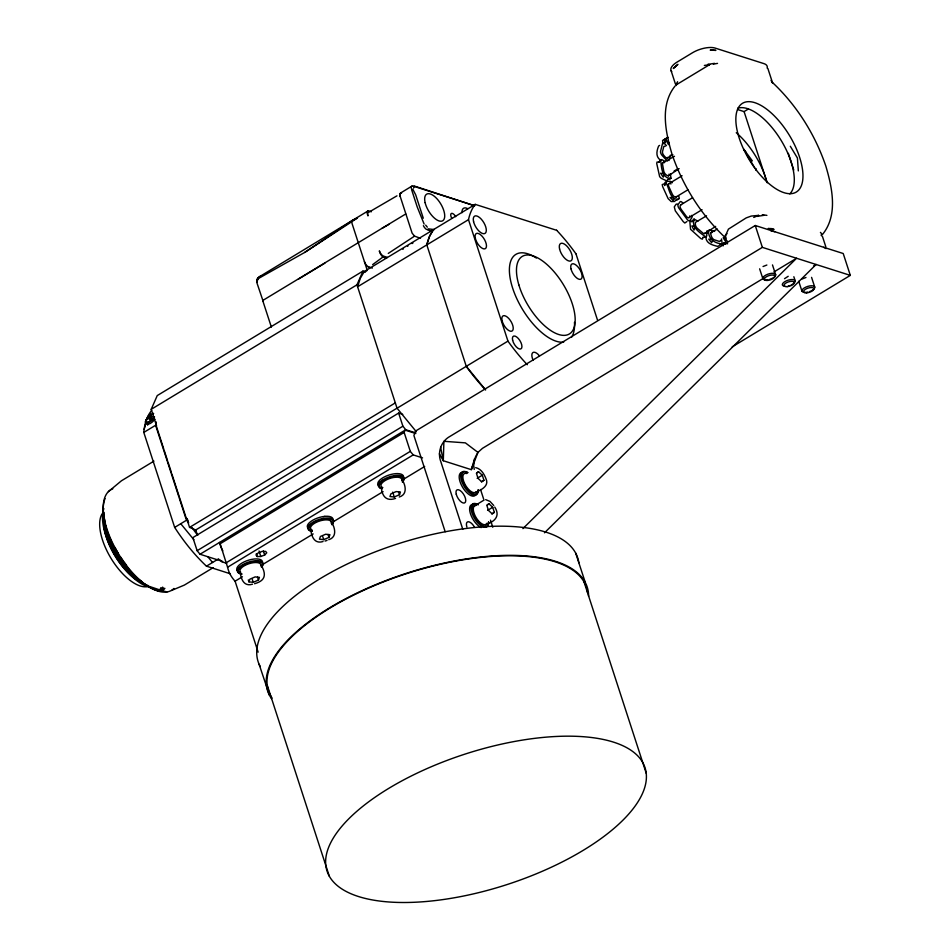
<?xml version="1.0" encoding="UTF-8"?>
<svg xmlns="http://www.w3.org/2000/svg" width="950" height="950" viewBox="0 0 950 950"><rect width="100%" height="100%" fill="white"/><g stroke="black" fill="none" stroke-linecap="round" stroke-linejoin="round"><path stroke-width="1.43" d="M667.446 179.704L670.961 178.279L670.439 174.004M665.38 161.69L662.209 159.802L660.618 160.075C661.675 167.129 661.259 177.08 670.367 178.802M676.317 85.512L676.424 83.422L676.341 84.776L709.567 64.671L707.786 64.41L714.507 63.341M821.418 235.731L821.536 233.629L820.432 232.382M145.742 422.144A6.401 2.268 -43.1 0 0 146.003 422.37L146.312 423.902C149.684 425.244 152.879 421.515 155.004 419.271M230.339 573.776L206.459 566.164A106.685 48.26 58.8 0 1 174.669 527.404L143.794 432.416L144.139 429.376A106.685 48.26 58.8 0 1 145.968 421.135M163.697 448.792L155.978 425.042L156.322 422.014M666.199 181.771L664.941 182.519L664.608 185.535L666.864 181.355L670.261 181.272L672.41 182.721M666.081 182.875C669.477 188.385 669.845 200.331 678.407 199.156L679.191 197.624L678.739 196.127M413.606 188.029L414.176 186.734M159.564 589.772L160.598 588.525L164.884 588.394L163.376 589.724L160.396 590.116L147.096 585.651M367.994 210.971L259.766 276.521L257.165 279.217L257.248 281.141L257.806 277.934L261.321 276.153L258.923 277.341L260.478 276.45M725.159 236.431L728.424 229.128L746.213 217.894L751.236 216.066L758.551 215.389L757.174 216.386L763.883 215.329M145.516 421.634L145.742 420.814A6.721 2.399 -42 0 1 147.107 418.511L147.749 417.798A6.721 2.328 -42.3 0 1 148.758 416.789M462.793 529.304L440.194 459.753C437.938 451.523 441.18 442.213 448.281 437.416L762.363 247.368L850.321 275.381L843.22 253.519L755.262 225.506L415.542 431.074L413.915 435.539L445.182 531.727M763.907 278.029L482.493 448.317L477.945 452.39L471.295 469.656L473.563 464.479L474.81 458.066L471.295 469.656L443.306 460.738L439.351 453.839M821.441 235.422L821.631 234.567M670.403 155.123L669.026 160.526M144.139 429.376L146.122 422.37M146.822 419.947L147.868 416.326M145.647 420.85L145.908 420.161M697.882 221.16L694.034 219.094C691.184 227.572 699.877 232.691 705.707 236.823L706.788 235.695L706.776 230.981M426.811 244.886L429.507 236.431L433.532 229.603A115.948 52.499 58.8 0 0 426.811 244.886L466.284 366.344L485.628 389.928A115.948 52.499 58.8 0 1 466.26 366.367M694.842 227.691L694.011 230.09L691.837 225.91L694.046 226.171M248.947 581.863L249.898 579.156L253.389 577.659L255.134 576.899L259.421 577.351L258.483 580.058L253.234 582.314L248.947 581.863L248.318 579.916M328.985 537.391L329.935 534.696L325.636 534.244L320.399 536.489L319.449 539.196L323.748 539.648L328.985 537.391L328.035 534.482M399.499 494.724L400.449 492.029L396.15 491.577L390.913 493.834L389.963 496.529L394.262 496.981L399.499 494.724L398.549 491.815M664.014 175.037L663.219 177.187L660.606 173.232L663.064 173.589M676.341 84.776L677.576 81.7M188.706 522.856L185.951 518.653L155.895 426.134L156.536 425.742L151.204 409.331L157.249 395.58L363.007 271.071L365.548 271.878M363.007 271.071L356.963 284.822L151.204 409.331M258.139 652.151L235.089 581.198A168.007 68.863 -18 0 1 227.572 567.233L220.162 543.756L404.142 432.428L405.151 430.124L415.827 433.532M707.845 231.028L706.836 233.32L708.546 230.791C708.201 239.162 714.946 243.521 722.226 243.936L721.489 238.973M712.453 240.825L711.633 242.689L708.736 239.151L711.396 239.531M665.986 138.866L664.857 142.892L664.501 139.282L667.969 137.322M472.494 505.685L472.708 505.222A12.682 5.736 59.1 0 1 473.29 504.497A12.777 5.759 58.7 0 1 478.23 504.676M148.141 418.107L150.385 413.523L148.912 416.456M257.735 278.908L256.939 282.233L256.892 280.191L258.222 277.958M475.439 456.926L477.945 452.39L465.381 442.866L443.899 441.299L443.306 460.738L440.598 447.165M702.941 238.023L702.311 239.151L700.779 238.557L690.543 229.271L689.902 222.359L690.531 221.231L692.063 221.825M673.989 198.859L673.099 200.402L670.047 197.458L672.873 197.778M661.212 159.541L658.659 162.414L660.618 160.075M686.969 221.528L684.796 223.024L683.145 221.528L675.307 210.852L674.286 206.862L676.151 204.191L677.398 204.036M149.91 417.311C146.609 420.767 151.857 419.188 152.368 416.789L151.762 416.183L149.91 417.311L151.667 419.247M675.141 85.939C659.561 105.165 665.641 132.43 671.971 154.078C682.717 185.761 701.088 214.938 725.503 237.856M822.569 234.377C838.185 215.151 832.224 187.862 825.859 166.179C815.088 134.484 796.753 105.248 772.291 82.341M154.066 417.371L153.484 418.071M675.367 200.581L674.559 201.483L671.175 201.566L668.123 198.621L662.684 186.699L662.221 184.585L664.715 183.635M726.964 233.676L725.313 235.493L726.216 238.925M264.67 555.014L266.748 552.817L265.679 551.392L261.998 551.451L258.174 552.936L256.096 555.133L257.153 556.558L260.834 556.498L264.67 555.014L263.328 550.881M411.789 186.2L400.52 193.04L399.701 194.893L412.122 233.154L414.556 236.134L420.517 238.308M238.984 567.506L240.029 566.533A13.395 5.439 -18.2 0 1 241.3 565.582A13.443 5.51 -18.4 0 1 252.629 561.082L254.422 560.821A13.407 5.498 -18 0 1 256.951 560.702M309.498 524.851L310.543 523.878A13.395 5.439 -18.2 0 1 311.802 522.916A13.431 5.51 -18.4 0 1 323.142 518.415M380.012 482.184L381.057 481.211A13.371 5.427 -18.2 0 1 382.316 480.249M522.916 528.616L796.575 258.257L773.953 271.938M544.504 532.819L816.121 264.48L813.604 266M148.663 416.575L148.426 416.801A6.436 2.304 -42 0 0 147.547 417.739M400.556 193.028L401.529 193.064L399.879 193.681L400.021 196.496M694.034 219.094L691.826 221.196L693.987 220.661M149.114 416.421L149.482 416.1A6.721 2.328 -42.3 0 1 153.567 413.559M152.344 419.853L151.596 420.494M108.419 491.613L121.398 480.819L153.912 461.142M151.406 420.09L150.444 420.826M478.539 471.746L476.425 473.338L478.064 478.384L481.816 481.84L483.93 480.249L482.291 475.202L478.539 471.746L476.829 472.779M488.953 503.809L486.839 505.4L488.478 510.447L492.231 513.914L494.344 512.323L492.706 507.264L488.953 503.809L487.243 504.842M372.626 264.623L382.981 256.987L386.555 258.4M150.587 414.984L151.05 414.663A6.389 2.09 -42 0 1 151.917 414.259M659.585 145.409L658.623 146.074C656.604 150.896 655.476 156.762 660.464 160.134M664.157 162.771A3.361 1.52 58.8 0 0 662.53 164.219L663.753 170.988A3.361 1.52 58.8 0 0 666.354 174.942A6.543 2.957 58.8 0 0 668.408 175.833L679.131 168.637M304.677 252.439L357.473 217.977L352.652 220.269L304.677 252.439L257.165 279.217M388.265 253.412L414.556 236.134M704.864 233.498L715.659 226.397M784.522 278.694L788.203 276.296M298.276 279.229L324.853 263.174M706.539 215.84L695.661 222.229A6.555 2.969 58.8 0 0 695.376 224.342A3.361 1.52 58.8 0 0 697.561 228.523L702.988 233.094A3.361 1.52 58.8 0 0 705.149 232.56M676.483 200.319L679.072 198.728M474.287 506.029L484.132 500.021M405.709 213.987L263.399 300.093L262.782 300.734L271.368 327.085M475.214 204.381L364.301 271.486L360.287 278.314L357.592 286.769L468.492 219.664A115.948 52.464 58.8 0 1 475.202 204.357L556.653 230.316M363.886 272.436L367.27 270.382L352.117 223.737A5.035 2.28 58.8 0 1 353.626 220.305M143.794 432.416L155.978 425.042M667.28 158.009L672.837 154.66M737.568 109.535L744.087 111.601L748.363 109.024M674.084 171.071L677.861 168.779M676.78 196.531A6.555 2.957 58.8 0 1 675.272 196.971A3.361 1.52 58.8 0 1 672.22 194.026L668.824 186.58A3.361 1.52 58.8 0 1 669.156 183.564L682.088 175.738M676.115 196.947L687.871 189.834M680.77 204.868L692.514 197.754M174.669 527.416L186.841 520.042L179.562 497.61M681.494 204.559A6.543 2.957 58.8 0 0 680.307 205.533A3.361 1.52 58.8 0 0 681.316 209.534L686.221 216.196A3.361 1.52 58.8 0 0 689.118 217.538L702.038 209.713M187.969 520.362L186.592 518.261L189.561 527.393L395.319 402.883M189.561 527.393L195.759 529.957L397.124 408.108M416.397 431.811L397.053 408.227L507.953 341.121L468.492 219.664M402.741 414.39L398.632 413.084L192.874 537.593L197.137 550.703L200.034 554.242L222.585 561.426M198.099 534.767L197.458 535.159L195.759 529.957M197.137 550.703L402.895 426.206L398.632 413.084M200.034 554.242L405.793 429.744L415.067 432.689M206.459 566.164L218.631 558.802M213.18 567.661L184.383 585.081L169.551 591.292A58.746 26.564 58.8 0 1 115.936 549.468A58.746 26.564 58.8 0 1 112.801 488.787M226.314 562.697L410.305 451.369L404.142 432.428M227.572 567.233L413.202 454.907L422.56 457.888M235.089 581.198L242.428 576.757M263.221 564.169L313.179 533.936M334.162 521.241L383.088 491.637M403.881 479.049L424.674 466.474M477.161 478.313L482.291 475.202M481.365 481.804L483.93 480.249M732.236 346.833L850.321 275.381M487.576 510.376L492.706 507.264M491.779 513.867L494.344 512.323M475.119 492.551C480.641 490.2 489.559 486.198 485.973 478.717C484.179 474.026 480.985 468.694 475.689 467.637M485.545 524.626C495.069 521.669 500.472 515.874 494.736 507.062M149.542 421.432L149.328 421.551A6.258 2.209 -42.3 0 1 148.675 421.895L147.82 422.263M396.957 195.831L368.469 212.432A5.035 2.28 58.8 0 0 367.971 215.888L367.496 214.439A5.035 2.28 58.8 0 1 369.004 210.995L371.402 211.755M711.099 232.607L717.238 229.057M381.983 228.344L389.393 224.129M663.171 162.509L674.488 156.311M399.249 497.016C407.811 494.475 405.733 484.939 401.672 478.942M328.747 539.683C337.298 537.142 335.219 527.606 331.158 521.597M667.981 137.631L662.578 140.446L662.934 144.056M719.447 245.183L722.226 243.936M753.742 217.431L758.551 215.389M809.756 291.519L810.635 291.163M763.04 266.522L766.864 265.026M802.133 278.979L805.968 277.483M718.639 245.931L717.523 246.347C712.524 245.064 706.325 243.663 705.862 237.405M325.066 541.061L327.037 540.408M254.553 583.716C265.359 580.783 266.926 574.631 260.656 564.264A10.925 4.477 -18 0 0 247.226 564.347A10.925 4.477 -18 0 0 240.777 572.351M259.766 276.521L260.526 276.296M395.58 498.394C386.128 501.766 381.829 496.114 381.164 486.305A10.925 4.477 -18 0 1 391.222 478.004A10.925 4.477 -18 0 1 401.743 480.664M702.691 237.393L705.707 236.823M713.343 64.137L717.523 63.389M323.119 518.415L324.936 518.154A13.431 5.51 -18.4 0 1 333.581 520.885A13.443 5.51 -18 0 1 331.942 524.554M704.366 65.455L709.567 64.671M704.864 236.859L706.503 236.633M323.024 541.536C314.402 544.243 311.41 536.548 310.65 528.96M252.51 584.202C243.901 586.91 240.908 579.215 240.136 571.627M708.914 229.947L714.614 231.408M428.046 228.831L434.411 229.579M669.073 178.256L670.961 178.279M727.629 243.806L723.556 242.82L725.586 244.281M658.362 162.129L657.008 162.034L656.735 163.578L659.656 176.676L661.295 178.351L666.876 180.963M762.28 214.736L766.899 215.365M485.688 499.641L489.974 501.41L493.727 505.471M312.241 531.442L311.018 531.133M241.727 574.109L240.516 573.8A12.766 5.225 -18.3 0 1 238.961 569.086M160.396 590.116L166.939 591.969M382.114 488.644L381.532 488.466A12.766 5.201 -18.3 0 1 379.988 483.776M146.122 422.418L146.241 422.453A6.401 2.268 -43.1 0 0 146.846 422.512A6.377 2.161 -40.6 0 0 147.238 422.406M413.072 186.081L474.774 205.723M474.276 205.687L414.117 185.963M427.274 229.805L431.49 231.147M387.279 257.319L383.693 256.179A5.035 2.28 58.8 0 1 379.335 250.871L379.81 252.332A5.047 2.28 58.8 0 0 382.981 256.987M367.804 266.629L372.364 268.09M221.944 561.806L226.765 563.35M427.298 227.133L425.671 225.15M666.472 145.694L665.071 144.151A3.361 1.52 58.8 0 0 662.471 143.747L660.559 151.311A3.361 1.52 58.8 0 0 662.197 155.503L666.437 160.111A3.361 1.52 58.8 0 0 667.553 161.013M721.632 243.984L723.235 245.824M402.895 426.206L405.793 429.744M410.305 451.369L413.202 454.907M180.761 523.723L193.848 539.683M207.872 556.783L212.551 562.483M726.512 243.01L723.176 237.737M746.356 152.831L743.672 149.162L752.352 160.906M263.103 301.186L256.631 281.972M790.329 146.264L797.418 158.009L798.332 170.905M771.056 80.406L772.611 83.018L767.861 68.459M746.938 154.648L754.158 166.927M668.479 144.626L666.104 140.184M412.751 189.062L415.708 194.881L423.284 218.203M220.162 543.756L219.521 542.45A168.019 68.875 -18 0 0 222.822 550.81M756.402 170.347L755.44 168.292L756.366 170.335M424.116 224.046L417.24 207.005L411.564 189.513M160.966 587.587L161.844 590.092M259.113 664.276L269.491 695.305M671.08 70.644L675.403 83.921M575.664 553.078L585.307 582.54M822.391 236.265L825.823 246.822M788.31 153.306L793.761 170.05M811.573 277.364L814.756 287.161M744.087 111.601L767.208 182.78M798.736 281.295L801.907 291.033M793.844 276.735L795.209 280.927M772.481 264.919L775.663 274.704M755.262 225.506L762.363 247.368M759.644 268.838L762.814 278.576M575.997 253.899L597.526 320.15M584.096 582.065L646.214 773.241A167.176 68.531 -18 0 1 412.799 902.334A167.176 68.531 -18 0 1 399.024 782.432A167.176 68.531 -18 0 1 646.214 773.241M480.534 489.499L483.598 498.94M490.497 520.161L492.789 527.226M356.963 284.822L397.053 408.227M392.683 492.124L394.262 496.981M322.798 536.726L323.748 539.648M259.053 551L260.834 556.498M256.262 553.803L257.153 556.558M257.533 577.149L258.483 580.058M252.296 579.393L253.234 582.314M267.188 685.009L329.306 876.197M164.124 450.122L167.556 460.667M167.984 461.985L171.416 472.542M171.843 473.86L179.123 496.292M162.664 587.1L163.376 589.724M473.563 464.479L474.24 469.407M263.103 563.967L263.079 563.552A13.443 5.51 -18.4 0 0 261.024 561.331A13.466 5.557 -18.3 0 0 257.022 560.631M272.044 697.965A167.176 68.531 -18 0 1 403.299 574.702A167.176 68.531 -18 0 1 587.599 592.824M271.558 698.678A168.019 68.863 -18 0 1 406.814 573.194A168.019 68.863 -18 0 1 588.596 596.327M807.916 292.066A6.721 2.755 -18 0 1 801.978 290.332A6.721 2.755 -18 0 1 809.958 285.891A6.721 2.755 -18 0 1 814.399 288.467M814.411 288.467A6.745 2.779 -17.7 0 1 812.927 289.904M812.238 290.356A6.745 2.779 -17.7 0 1 811.466 290.783M773.846 277.436A6.721 2.755 -18 0 0 775.259 274.016L773.062 273.315A6.721 2.755 -18 0 0 764.631 275.856A6.721 2.743 -18.2 0 0 763.194 277.269M773.11 277.875A6.721 2.719 -18.1 0 1 769.749 279.336M767.932 279.775A6.721 2.719 -18.1 0 1 763.206 277.269M794.022 283.147A6.721 2.755 -18 0 0 790.982 279.585L788.274 280.143A6.721 2.755 -18 0 0 782.349 284.418L782.361 284.81A6.721 2.755 -18 0 0 784.997 286.199M793.428 283.623A6.721 2.755 -18 0 1 792.739 284.086M791.967 284.525A6.721 2.755 -18 0 1 791.124 284.929M789.319 285.594A6.721 2.755 -18 0 1 788.393 285.843M737.711 108.252A50.397 22.8 58.8 0 1 781.078 140.303A50.397 22.8 58.8 0 1 789.818 193.883M736.262 132.727A50.409 22.812 58.8 0 1 766.65 181.438M727.367 241.11A3.361 1.52 58.8 0 1 725.218 238.949A6.543 2.969 58.8 0 1 724.363 237.5M720.421 240.445A3.361 1.52 58.9 0 1 719.197 241.371L714.317 239.816A3.361 1.52 58.8 0 1 711.408 236.277A6.543 2.957 58.8 0 1 710.731 233.439A3.361 1.52 58.8 0 1 711.942 232.524M689.795 215.852A6.555 2.969 58.7 0 1 689.118 217.538M691.588 215.389A3.361 1.52 58.8 0 1 691.754 217.871L689.878 220.531A3.361 1.52 58.8 0 1 686.981 219.201L679.143 208.525A3.361 1.52 58.8 0 1 678.122 204.535L679.998 201.863A3.361 1.52 58.8 0 1 682.896 203.205M669.156 183.564A6.543 2.957 58.8 0 1 671.033 183.92M669.049 174.123A3.361 1.52 58.8 0 1 668.408 175.833M665.166 146.395A3.361 1.52 58.9 0 0 663.706 146.894L662.506 151.62A3.361 1.52 58.8 0 0 664.145 155.812A6.555 2.957 58.8 0 0 666.33 157.854A3.361 1.52 58.8 0 0 667.803 157.379M669.073 143.367A3.361 1.52 58.8 0 1 668.266 140.505M823.662 247.297A16.803 6.876 -17.9 0 1 826.061 248.639M767.161 68.115A16.803 6.888 -18 0 0 764.002 63.65L715.136 48.082A16.803 6.888 -18 0 0 692.55 52.725L677.16 62.035A16.803 6.888 -18 0 0 671.721 71.559M771.163 231.147A16.803 6.888 -18 0 1 774.808 231.729M467.721 472.649A13.443 6.128 58.7 0 0 460.75 474.834A13.443 6.128 58.7 0 0 465.512 488.502A13.443 6.104 58.8 0 0 477.755 492.943A13.443 6.128 58.7 0 0 478.111 489.832M467.804 472.577A12.777 5.759 58.9 0 0 463.149 482.351A12.777 5.759 58.9 0 0 476.627 493.869A12.777 5.783 58.6 0 0 478.206 490.058M476.081 494.249A13.443 6.08 58.8 0 1 462.472 487.065A13.443 6.08 58.8 0 1 463.232 472.376M475.974 492.041A10.925 4.94 58.8 0 1 464.704 483.764A10.925 4.94 58.8 0 1 466.842 473.527M472.91 503.856A13.431 6.128 58.7 0 0 477.731 522.785L478.361 523.414A13.443 6.08 58.8 0 0 486.376 527.084M488.514 521.847A13.431 6.128 58.7 0 1 488.466 523.878A13.443 6.08 58.8 0 1 486.768 526.882M472.103 507.431A12.766 5.819 58.9 0 0 481.852 525.16A12.777 5.807 59 0 0 484.227 526.241A12.789 5.771 58.6 0 0 488.205 524.447A12.766 5.819 58.9 0 0 488.609 522.12M472.863 503.868A13.443 6.08 58.8 0 1 478.111 504.699M472.079 507.288A12.789 5.771 58.6 0 1 472.459 505.602M481.175 527.618A13.443 6.08 58.8 0 1 470.476 513.808A13.443 6.08 58.8 0 1 473.646 504.438M487.006 523.201A10.925 4.94 58.8 0 1 476.152 517.679A10.925 4.94 58.8 0 1 476.152 505.388M263.103 563.967A13.454 5.522 -18 0 1 261.868 566.734M261.476 567.328A12.706 5.178 -18.3 0 0 261.844 566.853A12.754 5.225 -17.7 0 0 254.731 561.688A12.754 5.225 -17.7 0 0 238.937 568.955M237.393 570.356A13.443 5.51 -18.4 0 1 239.079 567.518M241.882 573.99A13.431 5.51 -18 0 1 241.193 573.895A13.454 5.522 -18 0 1 238.937 573.183A13.395 5.474 -17.7 0 1 237.844 572.28L237.441 571.567A13.431 5.51 -18 0 1 237.357 570.38M262.533 562.364A13.443 5.534 -18.1 0 0 254.291 559.004A13.443 5.51 -18 0 0 240.291 564.146A13.443 5.51 -18 0 0 237.856 571.081M260.87 565.107A10.925 4.477 -18 0 1 260.728 565.998M311.778 531.216A13.443 5.51 -18 0 1 309.474 530.504A13.419 5.486 -17.7 0 1 308.346 529.613L307.954 528.901A13.49 5.534 -17.6 0 1 307.859 527.666A13.431 5.51 -18.4 0 1 309.593 524.851M331.989 524.673A12.706 5.178 -18.3 0 0 332.358 524.186A12.754 5.225 -17.7 0 0 332.512 520.457A12.754 5.213 -17.7 0 0 331.312 519.638A12.754 5.225 -17.7 0 0 319.699 520.137A12.754 5.225 -17.7 0 0 309.463 526.276M311.089 531.169A12.706 5.178 -18.3 0 1 308.928 527.82M308.762 527.773A12.742 5.201 -18.3 0 1 309.463 526.383M324.793 516.337A13.443 5.534 -18.1 0 1 332.809 518.486A13.431 5.51 -18 0 1 332.916 520.374M308.406 528.426A13.431 5.51 -18 0 1 310.804 521.491A13.431 5.51 -18 0 1 324.781 516.372M312.348 530.242A10.925 4.477 -18 0 1 318.594 521.348A10.925 4.477 -18 0 1 331.229 523.331M402.456 481.887A13.443 5.51 -18 0 0 404.094 478.218A13.454 5.522 -18.4 0 0 395.473 475.475L393.621 475.76A13.454 5.522 -18.4 0 0 382.375 480.272M382.28 488.561A13.443 5.51 -18 0 1 379.988 487.849M402.42 482.006A12.766 5.201 -18.3 0 0 403.643 479.263A12.754 5.225 -17.7 0 0 393.49 476.662A12.754 5.225 -17.7 0 0 379.952 483.621M378.397 485.022A13.454 5.522 -18.4 0 1 380.083 482.196M378.373 485.011A13.478 5.534 -17.6 0 0 378.456 486.234L378.86 486.946A13.383 5.474 -17.7 0 0 379.952 487.813M403.121 478.42A13.431 5.522 -18.1 0 0 395.319 473.682A13.443 5.51 -18 0 0 381.817 478.456A13.443 5.51 -18 0 0 378.361 485.284M379.537 486.151A13.443 5.51 -18 0 1 378.872 485.747M382.85 487.588A10.925 4.477 -18 0 1 381.805 487.029M260.241 666.579A168.019 68.887 -18 0 1 396.316 544.362A168.019 68.887 -18 0 1 578.835 562.744M466.889 527.048A7.564 3.42 58.8 0 1 468.314 521.74A7.564 3.42 58.8 0 1 474.489 527.167M527.298 364.729A115.948 52.464 58.8 0 1 507.941 341.145M556.581 230.209A115.948 52.464 58.8 0 1 575.973 253.828M533.188 360.359A8.823 3.99 58.8 0 1 532.843 352.581A8.823 3.99 58.8 0 1 539.41 355.775M563.706 342.119A50.409 22.8 58.8 0 1 512.656 288.171A50.409 22.8 58.8 0 1 536.382 258.044M574.465 322.287A50.409 22.8 58.8 0 1 571.484 337.345M146.716 586.732A43.664 19.748 58.8 0 1 128.571 579.215A43.724 19.76 58.8 0 1 115.936 565.654A43.664 19.748 58.8 0 1 102.232 513.724M137.548 580.414A43.688 19.736 58.8 0 1 104.239 528.544M136.361 578.55A49.139 22.289 58.9 0 1 125.127 567.197A49.02 22.289 58.9 0 1 119.142 559.217A49.139 22.289 58.9 0 1 104.084 512.406M148.141 585.604A49.151 22.088 58.9 0 1 136.349 578.384M150.433 587.456A49.151 22.254 58.8 0 1 114.641 554.753A49.151 22.254 58.8 0 1 103.847 508.63M127.027 570.487A44.792 20.235 58.8 0 1 125.483 568.777M120.27 562.246A44.792 20.235 58.8 0 1 118.857 560.251M118.168 559.229A44.792 20.235 58.8 0 1 116.826 557.175M116.173 556.13A44.792 20.235 58.8 0 1 114.914 554.016M112.551 549.706A44.792 20.235 58.8 0 1 109.476 543.163M221.944 561.699A106.661 48.165 58.8 0 1 219.854 559.811M197.386 534.921A106.661 48.165 58.8 0 1 192.031 527.582M188.361 522.203A106.661 48.165 58.8 0 1 186.936 520.018M155.931 426.229A106.661 48.165 58.8 0 1 156.251 422.881M152.237 419.14A6.389 2.09 -42 0 1 151.335 419.936M150.409 420.672A6.389 2.09 -42 0 1 149.554 421.254M147.642 422.216A6.389 2.09 -42 0 1 147.048 422.382M148.58 416.504A6.389 2.351 -42.4 0 1 150.587 414.841M152.404 419.259A6.389 2.149 -42.2 0 0 152.867 418.796A6.377 2.339 -41.9 0 0 153.532 418.071M145.789 420.886A6.389 2.149 -42.2 0 0 145.659 421.61A6.413 2.209 -43.7 0 0 145.623 421.8L145.623 421.942A6.377 2.161 -40.6 0 0 145.861 422.263M146.846 418.938A6.389 2.149 -42.2 0 1 147.749 417.822M146.086 420.078A6.436 2.161 -43 0 1 146.537 419.282M154.553 416.86A6.46 2.351 -41.5 0 1 154.221 417.335M152.416 413.784A6.377 2.304 -43.2 0 1 153.496 413.369M147.773 424.056A6.745 2.351 -42.6 0 0 147.749 424.508A7.137 2.494 -42.2 0 0 147.642 425.173M154.102 418.119A6.721 2.399 -42 0 1 152.392 419.9M150.492 421.396A6.721 2.399 -42 0 1 147.963 422.738M147.879 422.809A6.804 2.422 -42.6 0 1 147.262 422.964M147.404 422.786A6.733 2.316 -41.2 0 1 145.457 421.669M154.268 417.774A6.721 2.328 -42.3 0 1 153.983 418.131M151.572 420.423A6.638 2.244 -42 0 1 150.468 421.254M146.846 418.677A106.685 48.26 58.8 0 1 151.656 410.424M173.921 588.454A58.746 26.564 58.8 0 1 171.879 590.116M159.849 591.114A57.083 25.828 58.8 0 1 117.337 553.019A57.083 25.828 58.8 0 1 105.07 498.548M462.032 212.681A12.184 5.51 58.8 0 1 467.792 208.691M451.689 218.12A4.619 2.09 58.8 0 1 451.488 213.406A4.619 2.09 58.8 0 1 455.691 216.695M411.291 188.421A5.035 2.28 58.8 0 1 412.359 185.986M426.467 229.413A5.047 2.28 58.8 0 1 423.391 225.661M368.778 266.95A5.047 2.28 58.8 0 1 364.432 261.642M412.062 243.58A1.508 0.618 -18 0 1 412.906 243.069M402.895 249.316A1.508 0.618 -18 0 1 403.453 248.734M407.574 246.299A1.508 0.618 -18 0 1 407.942 246.026M141.669 581.531A49.139 22.242 58.8 0 1 125.804 566.746M119.866 558.731A49.139 22.242 58.8 0 1 104.548 518.878M125.839 566.663A49.008 22.088 58.8 0 1 119.926 558.695M126.54 565.298A49.151 22.23 58.8 0 1 124.391 562.531M123.69 561.581A49.151 22.23 58.8 0 1 120.317 556.7M118.418 553.66A49.151 22.23 58.8 0 1 114.914 547.402M675.189 66.654L673.289 68.507L677.908 64.339L675.189 66.654M713.236 50.196L710.22 50.148L715.884 50.374L713.236 50.196M771.186 228.57L768.17 228.523L774.06 229.437L771.186 228.57M766.068 280.404L765.462 280.274A5.439 2.232 -17.9 0 1 765.462 277.436A5.439 2.232 -17.9 0 1 771.602 275.084A5.427 2.232 -18.1 0 1 774.262 275.476A5.439 2.232 -17.9 0 1 774.428 277.376A5.427 2.232 -18.1 0 1 766.056 280.416M806.693 292.885A5.427 2.232 -18 0 0 813.865 288.539A5.427 2.232 -18 0 0 805.541 289.204A5.427 2.232 -18 0 0 806.693 292.885M787.134 286.663A5.427 2.232 -18 0 0 794.319 282.316A5.427 2.232 -18 0 0 785.994 282.981A5.427 2.232 -18 0 0 787.134 286.663M738.554 135.993A51.882 23.489 58.8 0 0 796.254 192.078A51.882 23.489 58.8 0 0 773.407 114.986A51.882 23.489 58.8 0 0 738.554 135.993M456.238 494.202A7.564 3.42 58.8 0 0 464.55 502.966A7.564 3.42 58.8 0 0 461.807 491.981A7.564 3.42 58.8 0 0 456.238 494.202M559.586 249.054A10.082 4.56 58.8 0 0 570.606 261.001A10.082 4.56 58.8 0 0 567.221 246.477A10.082 4.56 58.8 0 0 559.586 249.054M473.575 221.659A10.082 4.56 58.8 0 0 484.595 233.605A10.082 4.56 58.8 0 0 481.211 219.094A10.082 4.56 58.8 0 0 473.575 221.659M512.62 340.242A7.398 3.349 58.8 0 0 520.695 348.994A7.398 3.349 58.8 0 0 518.213 338.354A7.398 3.349 58.8 0 0 512.62 340.242M502.099 320.72A8.823 3.99 58.8 0 0 511.741 331.17A8.823 3.99 58.8 0 0 508.772 318.476A8.823 3.99 58.8 0 0 502.099 320.72M475.344 238.367A8.823 3.99 58.8 0 0 484.975 248.817A8.823 3.99 58.8 0 0 482.018 236.123A8.823 3.99 58.8 0 0 475.344 238.367M570.986 268.826A8.823 3.99 58.8 0 0 580.628 279.288A8.823 3.99 58.8 0 0 577.659 266.582A8.823 3.99 58.8 0 0 570.986 268.826M518.831 284.846A45.363 20.484 58.7 0 0 569.299 333.996A45.363 20.484 58.7 0 0 549.337 266.712A45.363 20.484 58.7 0 0 518.831 284.846M425.125 202.659A15.544 7.03 58.9 0 0 442.094 221.053A15.544 7.03 58.9 0 0 436.869 198.669A15.544 7.03 58.9 0 0 425.125 202.659"/></g></svg>
